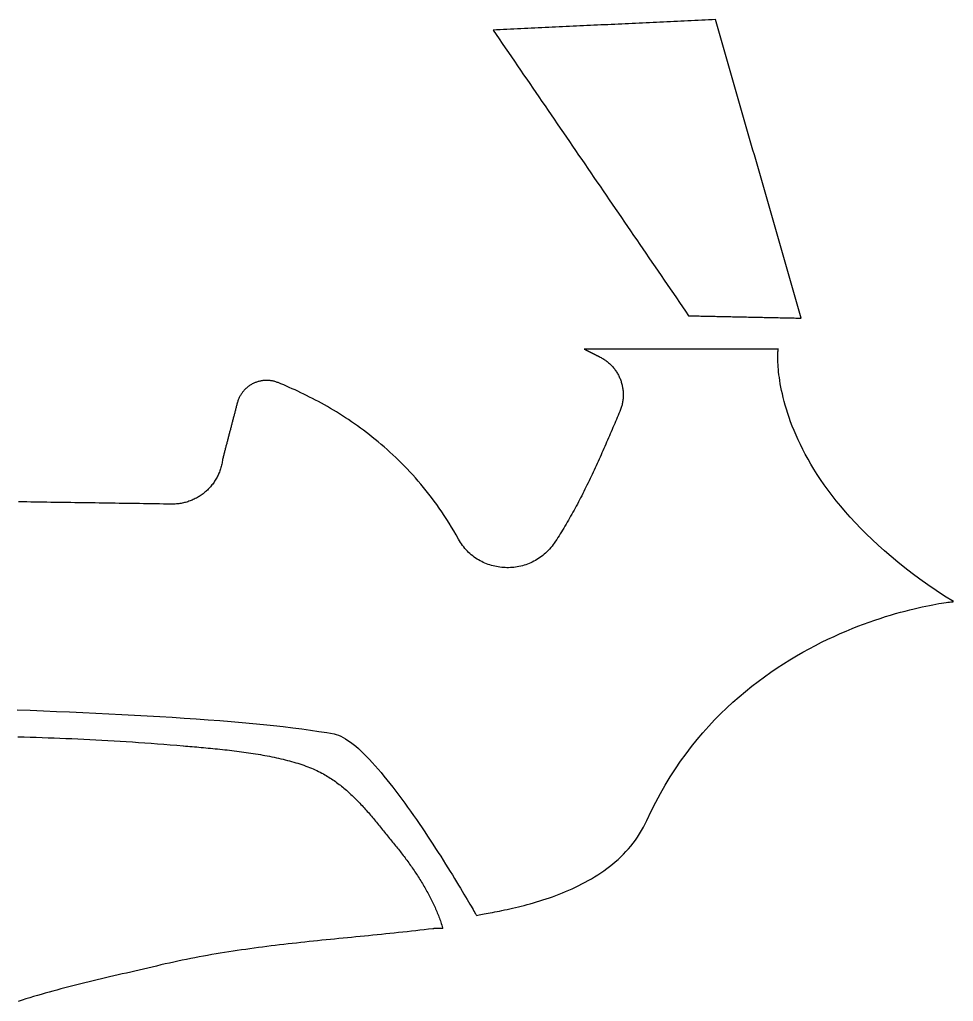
# Model space of a CAD drawing. Header units: metres. Extents: x 14 to 143, y -139 to -55.
# Drawn here: x 110.57 to 142.69, y -89.01 to -55.22 of the extents above; entities that cross this region are included whole.
import ezdxf

# ---------------------------------------------------------------- set-up
doc = ezdxf.new("R2010")
doc.units = ezdxf.units.M

msp = doc.modelspace()

# ---------------------------------------------------------------- linework, layer by layer
for points in [[(133.585458, -65.413382), (133.64591, -65.414652), (133.706362, -65.415922), (133.766814, -65.417192), (133.827266, -65.418462), (133.887718, -65.419732), (133.94817, -65.421002), (134.008622, -65.422272), (134.069074, -65.423542), (134.129526, -65.424812), (134.189978, -65.426082), (134.25043, -65.427352), (134.310882, -65.428622), (134.371334, -65.429892), (134.431786, -65.431162), (134.492238, -65.432432), (134.55269, -65.433702), (134.613142, -65.434972), (134.673594, -65.436242), (134.734046, -65.437512), (134.794498, -65.438782), (134.85495, -65.440052), (134.915402, -65.441322), (134.975854, -65.442592), (135.036306, -65.443862), (135.096758, -65.445132), (135.15721, -65.446402), (135.217662, -65.447672), (135.278114, -65.448942), (135.338566, -65.450212), (135.399018, -65.451482), (135.45947, -65.452752), (135.519922, -65.454022), (135.580374, -65.455292), (135.640826, -65.456562), (135.701278, -65.457832), (135.76173, -65.459102), (135.822182, -65.460372), (135.882634, -65.461642), (135.943086, -65.462912), (136.003538, -65.464182), (136.06399, -65.465452), (136.124442, -65.466722), (136.184894, -65.467992), (136.245346, -65.469262), (136.305798, -65.470532), (136.36625, -65.471802), (136.426702, -65.473072), (136.487154, -65.474342), (136.547606, -65.475612), (136.608058, -65.476882), (136.66851, -65.478152), (136.728962, -65.479422), (136.789414, -65.480692), (136.849866, -65.481962), (136.910318, -65.483232), (136.97077, -65.484502), (137.031222, -65.485772), (137.091674, -65.487042), (137.152126, -65.488312), (137.212578, -65.489582), (137.27303, -65.490852), (137.333482, -65.492122), (137.393934, -65.493392), (137.454386, -65.494662), (137.408412, -65.334134), (137.362438, -65.173606), (137.316464, -65.013078), (137.27049, -64.85255), (137.224516, -64.692022), (137.178542, -64.531494), (137.132568, -64.370966), (137.086594, -64.210438), (137.04062, -64.04991), (136.994646, -63.889382), (136.948672, -63.728854), (136.902698, -63.568326), (136.856724, -63.407798), (136.81075, -63.24727), (136.764776, -63.086742), (136.718802, -62.926214), (136.672828, -62.765686), (136.626854, -62.605158), (136.58088, -62.44463), (136.534906, -62.284102), (136.488932, -62.123574), (136.442958, -61.963046), (136.396984, -61.802518), (136.35101, -61.64199), (136.305036, -61.481462), (136.259062, -61.320934), (136.213088, -61.160406), (136.167114, -60.999878), (136.12114, -60.83935), (136.075166, -60.678822), (136.029192, -60.518294), (135.983218, -60.357766), (135.937244, -60.197238), (135.89127, -60.03671), (135.845296, -59.876182), (135.799322, -59.715654), (135.753348, -59.555126), (135.707374, -59.394598), (135.6614, -59.23407), (135.615426, -59.073542), (135.569452, -58.913014), (135.523478, -58.752486), (135.477504, -58.591958), (135.43153, -58.43143), (135.385556, -58.270902), (135.339582, -58.110374), (135.293608, -57.949846), (135.247634, -57.789318), (135.20166, -57.62879), (135.155686, -57.468262), (135.109712, -57.307734), (135.063738, -57.147206), (135.017764, -56.986678), (134.97179, -56.82615), (134.925816, -56.665622), (134.879842, -56.505094), (134.833868, -56.344566), (134.787894, -56.184038), (134.74192, -56.02351), (134.695946, -55.862982), (134.649972, -55.702454), (134.603998, -55.541926), (134.558024, -55.381398), (134.51205, -55.22087), (134.392416, -55.226458), (134.272782, -55.232046), (134.153148, -55.237634), (134.033514, -55.243222), (133.91388, -55.24881), (133.794246, -55.254398), (133.674612, -55.259986), (133.554978, -55.265574), (133.435344, -55.271162), (133.31571, -55.27675), (133.196076, -55.282338), (133.076442, -55.287926), (132.956808, -55.293514), (132.837174, -55.299102), (132.71754, -55.30469), (132.597906, -55.310278), (132.478272, -55.315866), (132.358638, -55.321454), (132.239004, -55.327042), (132.11937, -55.33263), (131.999736, -55.338218), (131.880102, -55.343806), (131.760468, -55.349394), (131.640834, -55.354982), (131.5212, -55.36057), (131.401566, -55.366158), (131.281932, -55.371746), (131.162298, -55.377334), (131.042664, -55.382922), (130.92303, -55.38851), (130.803396, -55.394098), (130.683762, -55.399686), (130.564128, -55.405274), (130.444494, -55.410862), (130.32486, -55.41645), (130.205226, -55.422038), (130.085592, -55.427626), (129.965958, -55.433214), (129.846324, -55.438802), (129.72669, -55.44439), (129.607056, -55.449978), (129.487422, -55.455566), (129.367788, -55.461154), (129.248154, -55.466742), (129.12852, -55.47233), (129.008886, -55.477918), (128.889252, -55.483506), (128.769618, -55.489094), (128.649984, -55.494682), (128.53035, -55.50027), (128.410716, -55.505858), (128.291082, -55.511446), (128.171448, -55.517034), (128.051814, -55.522622), (127.93218, -55.52821), (127.812546, -55.533798), (127.692912, -55.539386), (127.573278, -55.544974), (127.453644, -55.550562), (127.33401, -55.55615), (127.214376, -55.561738), (127.094742, -55.567326), (126.975108, -55.572914), (126.855474, -55.578502), (126.96063, -55.732172), (127.065786, -55.885842), (127.170942, -56.039512), (127.276098, -56.193182), (127.381254, -56.346852), (127.48641, -56.500522), (127.591566, -56.654192), (127.696722, -56.807862), (127.801878, -56.961532), (127.907034, -57.115202), (128.01219, -57.268872), (128.117346, -57.422542), (128.222502, -57.576212), (128.327658, -57.729882), (128.432814, -57.883552), (128.53797, -58.037222), (128.643126, -58.190892), (128.748282, -58.344562), (128.853438, -58.498232), (128.958594, -58.651902), (129.06375, -58.805826), (129.168906, -58.959496), (129.274062, -59.113166), (129.379218, -59.266836), (129.484374, -59.420506), (129.58953, -59.574176), (129.694686, -59.727846), (129.799842, -59.881516), (129.904998, -60.035186), (130.010154, -60.188856), (130.11531, -60.342526), (130.220466, -60.496196), (130.325622, -60.649866), (130.430778, -60.803536), (130.535934, -60.957206), (130.64109, -61.110876), (130.746246, -61.264546), (130.851402, -61.418216), (130.956558, -61.571886), (131.061714, -61.725556), (131.16687, -61.879226), (131.272026, -62.032896), (131.377182, -62.186566), (131.482338, -62.340236), (131.587494, -62.493906), (131.69265, -62.647576), (131.797806, -62.801246), (131.902962, -62.954916), (132.008118, -63.108586), (132.113274, -63.262256), (132.21843, -63.415926), (132.323586, -63.569596), (132.428742, -63.72352), (132.533898, -63.87719), (132.639054, -64.03086), (132.74421, -64.18453), (132.849366, -64.3382), (132.954522, -64.49187), (133.059678, -64.64554), (133.164834, -64.79921), (133.26999, -64.95288), (133.375146, -65.10655), (133.480302, -65.26022), (133.585458, -65.41389)], [(136.673844, -66.559176), (136.56945, -66.559176), (136.465056, -66.559176), (136.360662, -66.559176), (136.256268, -66.559176), (136.151874, -66.559176), (136.04748, -66.559176), (135.943086, -66.559176), (135.838692, -66.559176), (135.734298, -66.559176), (135.629904, -66.559176), (135.52551, -66.559176), (135.421116, -66.559176), (135.316722, -66.559176), (135.212328, -66.559176), (135.107934, -66.559176), (135.00354, -66.559176), (134.899146, -66.559176), (134.794752, -66.559176), (134.690358, -66.559176), (134.585964, -66.559176), (134.48157, -66.559176), (134.377176, -66.559176), (134.272782, -66.559176), (134.168388, -66.559176), (134.063994, -66.559176), (133.9596, -66.559176), (133.855206, -66.559176), (133.750812, -66.559176), (133.646418, -66.559176), (133.542024, -66.559176), (133.43763, -66.559176), (133.333236, -66.559176), (133.228842, -66.559176), (133.124448, -66.559176), (133.020054, -66.559176), (132.91566, -66.559176), (132.811266, -66.559176), (132.706872, -66.559176), (132.602478, -66.559176), (132.498084, -66.559176), (132.39369, -66.559176), (132.289296, -66.559176), (132.184902, -66.559176), (132.080508, -66.559176), (131.976114, -66.559176), (131.87172, -66.559176), (131.767326, -66.559176), (131.662932, -66.559176), (131.558538, -66.559176), (131.454144, -66.559176), (131.34975, -66.559176), (131.245356, -66.559176), (131.140962, -66.559176), (131.036568, -66.559176), (130.932174, -66.559176), (130.82778, -66.559176), (130.723386, -66.559176), (130.618992, -66.559176), (130.514598, -66.559176), (130.410204, -66.559176), (130.30581, -66.559176), (130.201416, -66.559176), (130.097022, -66.559176), (129.992628, -66.559176), (130.001772, -66.563748), (130.010662, -66.56832), (130.019552, -66.572892), (130.028442, -66.577464), (130.037332, -66.582036), (130.046222, -66.586608), (130.055112, -66.59118), (130.064002, -66.595752), (130.072892, -66.600324), (130.081782, -66.604896), (130.090672, -66.609468), (130.099562, -66.61404), (130.108452, -66.618612), (130.117342, -66.623184), (130.126232, -66.627756), (130.135122, -66.632328), (130.144012, -66.6369), (130.152902, -66.641472), (130.161792, -66.646044), (130.170682, -66.650362), (130.179572, -66.65468), (130.188208, -66.658998), (130.196844, -66.663316), (130.20548, -66.667634), (130.214116, -66.671952), (130.222752, -66.67627), (130.231388, -66.680588), (130.240024, -66.684906), (130.24866, -66.689224), (130.257296, -66.693542), (130.265932, -66.69786), (130.274568, -66.702178), (130.283204, -66.706496), (130.29184, -66.710814), (130.300476, -66.715132), (130.309112, -66.71945), (130.317748, -66.723768), (130.326384, -66.728086), (130.334766, -66.732404), (130.343148, -66.736722), (130.35153, -66.74104), (130.359912, -66.745358), (130.368294, -66.749676), (130.376676, -66.753994), (130.385058, -66.758312), (130.39344, -66.76263), (130.401822, -66.766948), (130.410204, -66.771266), (130.418586, -66.775584), (130.426968, -66.779902), (130.43535, -66.783966), (130.443478, -66.78803), (130.451606, -66.792094), (130.459734, -66.796158), (130.467862, -66.800222), (130.47599, -66.804286), (130.484118, -66.80835), (130.492246, -66.812414), (130.500374, -66.816478), (130.508502, -66.820542), (130.51663, -66.824606), (130.524758, -66.82867), (130.532632, -66.832734), (130.540506, -66.836798), (130.572256, -66.853308), (130.603498, -66.87058), (130.634232, -66.888614), (130.664204, -66.907156), (130.693668, -66.92646), (130.722624, -66.946272), (130.750818, -66.966846), (130.778504, -66.987928), (130.805428, -67.009518), (130.831844, -67.031616), (130.857752, -67.054476), (130.882898, -67.077844), (130.907536, -67.10172), (130.931412, -67.126104), (130.954526, -67.150996), (130.977132, -67.176396), (130.998976, -67.202304), (131.020312, -67.22872), (131.040886, -67.25539), (131.060952, -67.282568), (131.080256, -67.310254), (131.098798, -67.338194), (131.116832, -67.366642), (131.134104, -67.395344), (131.150614, -67.424554), (131.166616, -67.454018), (131.181856, -67.48399), (131.196334, -67.514216), (131.21005, -67.544696), (131.223258, -67.57543), (131.235704, -67.606418), (131.247388, -67.637914), (131.25831, -67.669664), (131.26847, -67.701668), (131.277868, -67.733926), (131.286504, -67.766184), (131.294378, -67.798696), (131.301744, -67.831462), (131.308348, -67.864482), (131.31419, -67.897502), (131.31927, -67.930776), (131.323588, -67.964304), (131.327144, -67.997832), (131.329938, -68.031614), (131.33197, -68.065396), (131.33324, -68.099178), (131.333494, -68.133214), (131.332986, -68.16725), (131.331716, -68.201286), (131.329684, -68.235322), (131.32689, -68.269358), (131.323334, -68.303394), (131.319016, -68.33743), (131.313682, -68.371466), (131.307586, -68.405502), (131.300728, -68.439538), (131.293108, -68.473574), (131.284472, -68.50761), (131.275074, -68.541392), (131.264914, -68.575174), (131.253992, -68.608956), (131.242054, -68.642484), (131.229354, -68.676012), (131.215892, -68.709286), (131.187444, -68.77685), (131.158742, -68.844922), (131.129786, -68.913502), (131.100576, -68.982336), (131.071112, -69.051678), (131.041394, -69.121528), (131.011422, -69.191632), (130.981196, -69.262244), (130.95097, -69.33311), (130.92049, -69.40423), (130.889756, -69.475858), (130.858768, -69.54774), (130.827526, -69.619876), (130.79603, -69.692266), (130.76428, -69.76491), (130.73253, -69.837808), (130.700526, -69.91096), (130.668268, -69.984112), (130.635756, -70.057518), (130.60299, -70.131178), (130.56997, -70.204838), (130.53695, -70.278498), (130.503676, -70.352412), (130.470148, -70.426326), (130.436366, -70.50024), (130.40233, -70.574408), (130.36804, -70.648576), (130.33375, -70.722744), (130.299206, -70.796912), (130.264408, -70.870826), (130.229356, -70.94474), (130.19405, -71.018654), (130.15849, -71.092568), (130.12293, -71.166228), (130.087116, -71.239888), (130.051048, -71.313294), (130.014726, -71.386446), (129.97815, -71.459598), (129.941574, -71.532496), (129.904744, -71.60514), (129.86766, -71.67753), (129.830322, -71.749666), (129.792984, -71.821548), (129.755392, -71.893176), (129.717546, -71.96455), (129.679446, -72.035416), (129.641092, -72.106028), (129.602738, -72.176386), (129.56413, -72.246236), (129.525268, -72.315578), (129.486152, -72.384666), (129.447036, -72.453246), (129.407666, -72.521318), (129.368042, -72.588882), (129.328164, -72.655938), (129.288286, -72.722486), (129.248154, -72.788526), (129.207768, -72.854058), (129.167128, -72.919082), (129.126488, -72.983598), (129.085594, -73.047352), (129.044446, -73.110598), (129.003044, -73.173082), (128.961642, -73.235058), (128.923288, -73.289922), (128.88341, -73.342754), (128.842262, -73.393808), (128.799844, -73.443084), (128.756156, -73.490582), (128.711198, -73.536048), (128.66497, -73.579736), (128.617726, -73.621646), (128.569466, -73.661778), (128.52019, -73.700132), (128.469898, -73.736454), (128.41859, -73.770998), (128.36652, -73.803764), (128.313434, -73.834752), (128.259586, -73.863962), (128.204976, -73.891394), (128.149858, -73.917048), (128.093978, -73.94067), (128.03759, -73.962514), (127.98044, -73.98258), (127.922782, -74.000868), (127.86487, -74.017378), (127.80645, -74.03211), (127.747776, -74.045064), (127.688848, -74.05624), (127.629666, -74.065384), (127.57023, -74.07275), (127.51054, -74.078338), (127.45085, -74.082148), (127.390906, -74.08418), (127.330962, -74.084434), (127.271018, -74.08291), (127.211328, -74.079608), (127.151638, -74.074528), (127.092202, -74.06767), (127.03302, -74.059034), (126.974092, -74.04862), (126.915418, -74.036428), (126.857252, -74.022458), (126.79934, -74.00671), (126.741936, -73.989184), (126.68504, -73.96988), (126.628652, -73.948798), (126.573026, -73.925938), (126.518162, -73.9013), (126.463806, -73.874884), (126.410212, -73.84669), (126.35738, -73.816718), (126.305564, -73.784968), (126.25451, -73.75144), (126.204472, -73.716134), (126.15545, -73.67905), (126.107444, -73.640188), (126.060708, -73.599548), (126.014988, -73.557384), (125.970538, -73.513442), (125.927358, -73.467722), (125.885448, -73.420224), (125.844808, -73.370948), (125.805438, -73.319894), (125.767592, -73.267062), (125.73127, -73.212452), (125.696472, -73.156318), (125.663198, -73.098406), (125.584966, -72.958452), (125.505464, -72.82053), (125.424692, -72.684894), (125.342904, -72.55129), (125.259846, -72.419718), (125.175772, -72.290178), (125.090682, -72.16267), (125.004322, -72.037194), (124.916946, -71.91375), (124.828808, -71.792338), (124.739654, -71.672958), (124.649484, -71.555356), (124.558552, -71.439786), (124.466604, -71.325994), (124.373894, -71.214234), (124.280422, -71.104252), (124.186188, -70.996302), (124.091192, -70.89013), (123.995434, -70.785736), (123.898914, -70.68312), (123.801886, -70.582536), (123.70435, -70.48373), (123.606052, -70.386702), (123.507246, -70.291198), (123.407932, -70.197472), (123.30811, -70.105524), (123.20778, -70.015354), (123.107196, -69.926708), (123.006104, -69.83984), (122.904758, -69.754496), (122.802904, -69.67093), (122.700796, -69.588888), (122.598434, -69.50837), (122.495818, -69.42963), (122.392948, -69.352414), (122.290078, -69.276722), (122.186954, -69.202554), (122.083576, -69.12991), (121.980198, -69.05879), (121.87682, -68.989194), (121.773442, -68.920868), (121.670064, -68.854066), (121.566686, -68.788788), (121.463308, -68.72478), (121.360184, -68.662296), (121.25706, -68.601082), (121.15419, -68.541138), (121.051574, -68.482718), (120.948958, -68.425568), (120.846596, -68.369688), (120.744742, -68.315078), (120.643142, -68.261738), (120.541796, -68.209668), (120.440958, -68.158868), (120.340374, -68.109338), (120.240298, -68.061078), (120.14073, -68.013834), (120.04167, -67.96786), (119.943118, -67.922902), (119.845074, -67.879214), (119.747792, -67.836542), (119.651018, -67.79514), (119.555006, -67.754754), (119.459502, -67.715384), (119.43207, -67.704462), (119.404384, -67.694556), (119.376698, -67.685412), (119.349012, -67.67703), (119.321072, -67.66941), (119.293132, -67.662552), (119.265192, -67.65671), (119.237252, -67.65163), (119.209312, -67.647312), (119.181372, -67.643756), (119.153432, -67.640962), (119.125492, -67.63893), (119.097552, -67.63766), (119.069866, -67.637152), (119.04218, -67.637406), (119.014494, -67.638422), (118.987062, -67.6402), (118.95963, -67.642486), (118.932452, -67.645534), (118.905274, -67.649344), (118.87835, -67.653916), (118.851426, -67.658996), (118.824756, -67.664838), (118.79834, -67.671442), (118.772178, -67.678808), (118.74627, -67.686682), (118.720362, -67.695318), (118.694708, -67.704462), (118.669562, -67.714368), (118.64467, -67.725036), (118.620032, -67.736212), (118.595648, -67.74815), (118.571518, -67.760596), (118.547642, -67.77355), (118.524274, -67.787266), (118.50116, -67.80149), (118.478554, -67.816476), (118.456202, -67.83197), (118.434358, -67.847972), (118.412768, -67.864482), (118.391686, -67.881754), (118.371112, -67.899534), (118.350792, -67.917822), (118.33098, -67.936618), (118.311676, -67.955922), (118.29288, -67.975988), (118.274592, -67.996562), (118.256812, -68.017644), (118.23954, -68.039234), (118.222776, -68.061332), (118.20652, -68.083938), (118.190772, -68.107052), (118.175786, -68.130674), (118.161308, -68.154804), (118.147338, -68.179188), (118.13413, -68.20408), (118.12143, -68.22948), (118.109492, -68.255388), (118.098062, -68.281804), (118.087394, -68.308728), (118.077488, -68.335906), (118.068344, -68.363592), (118.059708, -68.391786), (118.051834, -68.420234), (118.04396, -68.45046), (118.036086, -68.480686), (118.028212, -68.510912), (118.020338, -68.541138), (118.012464, -68.571364), (118.00459, -68.60159), (117.996716, -68.631816), (117.988842, -68.662042), (117.980968, -68.692268), (117.973094, -68.722494), (117.96522, -68.75272), (117.957346, -68.782946), (117.949472, -68.813172), (117.941598, -68.843398), (117.933724, -68.873624), (117.92585, -68.90385), (117.917976, -68.934076), (117.910102, -68.964302), (117.902228, -68.994528), (117.894354, -69.024754), (117.88648, -69.05498), (117.878606, -69.085206), (117.870732, -69.115432), (117.862858, -69.145658), (117.854984, -69.175884), (117.84711, -69.20611), (117.839236, -69.236336), (117.831362, -69.266562), (117.823488, -69.296788), (117.815614, -69.327014), (117.80774, -69.35724), (117.799866, -69.387466), (117.791992, -69.417692), (117.784118, -69.447918), (117.776244, -69.478144), (117.76837, -69.50837), (117.760496, -69.538596), (117.752622, -69.568822), (117.744748, -69.599048), (117.736874, -69.629274), (117.729, -69.6595), (117.721126, -69.689726), (117.713252, -69.719952), (117.705378, -69.750178), (117.697504, -69.780404), (117.68963, -69.81063), (117.681756, -69.840856), (117.673882, -69.871082), (117.666008, -69.901308), (117.658134, -69.931534), (117.65026, -69.96176), (117.642386, -69.991986), (117.634512, -70.022212), (117.626638, -70.052438), (117.618764, -70.082664), (117.61089, -70.11289), (117.603016, -70.143116), (117.595142, -70.173342), (117.587268, -70.203568), (117.579394, -70.233794), (117.57152, -70.26402), (117.563646, -70.294246), (117.555772, -70.324472), (117.547898, -70.354698), (117.542564, -70.3961), (117.536468, -70.437248), (117.529356, -70.478142), (117.521228, -70.518528), (117.512338, -70.55866), (117.502432, -70.598284), (117.491764, -70.637654), (117.48008, -70.676516), (117.467634, -70.715124), (117.454172, -70.753224), (117.439948, -70.790816), (117.424962, -70.828154), (117.409214, -70.864984), (117.39245, -70.901306), (117.374924, -70.93712), (117.356636, -70.972426), (117.337586, -71.007224), (117.317774, -71.041514), (117.2972, -71.075296), (117.275864, -71.10857), (117.253766, -71.141336), (117.23116, -71.173594), (117.207792, -71.205344), (117.183662, -71.236586), (117.159024, -71.267066), (117.133624, -71.297038), (117.107462, -71.326502), (117.080792, -71.355204), (117.05336, -71.383398), (117.02542, -71.41083), (116.996972, -71.437754), (116.967762, -71.463916), (116.938044, -71.48957), (116.907818, -71.514462), (116.87683, -71.538592), (116.845334, -71.562214), (116.81333, -71.585074), (116.780818, -71.607172), (116.747798, -71.628508), (116.71427, -71.649082), (116.680234, -71.668894), (116.64569, -71.687944), (116.610892, -71.706232), (116.575586, -71.723758), (116.539772, -71.740522), (116.50345, -71.756524), (116.466874, -71.771764), (116.42979, -71.786242), (116.392452, -71.799704), (116.354606, -71.812404), (116.316506, -71.824342), (116.277898, -71.835264), (116.239036, -71.845424), (116.19992, -71.854568), (116.16055, -71.86295), (116.120672, -71.870316), (116.08054, -71.87692), (116.040154, -71.882508), (115.999514, -71.88708), (115.95862, -71.89089), (115.917472, -71.893684), (115.87607, -71.895462), (115.834414, -71.896224), (115.792504, -71.89597), (115.654074, -71.893938), (115.515644, -71.891906), (115.377214, -71.889874), (115.238784, -71.887842), (115.100354, -71.88581), (114.961924, -71.883778), (114.823494, -71.881746), (114.685064, -71.879714), (114.546634, -71.877682), (114.408204, -71.87565), (114.269774, -71.873618), (114.131344, -71.871586), (113.992914, -71.869554), (113.854484, -71.867522), (113.716054, -71.86549), (113.577624, -71.863458), (113.439194, -71.861426), (113.300764, -71.859394), (113.162334, -71.857362), (113.023904, -71.85533), (112.885474, -71.853298), (112.747044, -71.851266), (112.608614, -71.849234), (112.470184, -71.847202), (112.331754, -71.84517), (112.193324, -71.843138), (112.054894, -71.841106), (111.916464, -71.839074), (111.778034, -71.837042), (111.639604, -71.83501), (111.501174, -71.832978), (111.362744, -71.830946), (111.224314, -71.828914), (111.085884, -71.826882), (110.947454, -71.82485), (110.809024, -71.822818), (110.670594, -71.820786), (110.532164, -71.818754)], [(110.478316, -78.976728), (110.929928, -78.992984), (111.382302, -79.010002), (111.83493, -79.028036), (112.28705, -79.046832), (112.7379, -79.066644), (113.187226, -79.087218), (113.634266, -79.108808), (114.078258, -79.13116), (114.518694, -79.154528), (114.954812, -79.178912), (115.386358, -79.204312), (115.812316, -79.230728), (116.232178, -79.25816), (116.645436, -79.286608), (117.051582, -79.316072), (117.4496, -79.346806), (117.839236, -79.378556), (118.219728, -79.411576), (118.590568, -79.445612), (118.950994, -79.480918), (119.300244, -79.51724), (119.638064, -79.554832), (119.963692, -79.593694), (120.276366, -79.633826), (120.575578, -79.675228), (120.86082, -79.7179), (121.13133, -79.761842), (121.386346, -79.807054), (121.459752, -79.82458), (121.535698, -79.850234), (121.614184, -79.883508), (121.694956, -79.924402), (121.77776, -79.972408), (121.86285, -80.027526), (121.949718, -80.089248), (122.038364, -80.157574), (122.128788, -80.231996), (122.220736, -80.31226), (122.314208, -80.398112), (122.409204, -80.489552), (122.50547, -80.586072), (122.602752, -80.687418), (122.70105, -80.793336), (122.80011, -80.903572), (122.899932, -81.017872), (123.000516, -81.135982), (123.101608, -81.257648), (123.203208, -81.382362), (123.305062, -81.510124), (123.40717, -81.64068), (123.509278, -81.773522), (123.611386, -81.90865), (123.71324, -82.04581), (123.81484, -82.184494), (123.915932, -82.324702), (124.016516, -82.465926), (124.116338, -82.607912), (124.215398, -82.75066), (124.313696, -82.893662), (124.410978, -83.036664), (124.507244, -83.179412), (124.60224, -83.321652), (124.695712, -83.463384), (124.78766, -83.6041), (124.878084, -83.743546), (124.96673, -83.881468), (125.053598, -84.017358), (125.138434, -84.151216), (125.221238, -84.282788), (125.30201, -84.41182), (125.380496, -84.537804), (125.456442, -84.66074), (125.529848, -84.780374), (125.60046, -84.896198), (125.668278, -85.008212), (125.733302, -85.115908), (125.795278, -85.219286), (125.854206, -85.317838), (125.909832, -85.41131), (125.962156, -85.499702), (126.010924, -85.582506), (126.056136, -85.659468), (126.097538, -85.730334), (126.13513, -85.79485), (126.168658, -85.852762), (126.198122, -85.903816), (126.223268, -85.947758), (126.244096, -85.984334), (126.260606, -86.01329), (126.272544, -86.034372), (126.27991, -86.047072), (126.28245, -86.05139), (126.329186, -86.041992), (126.379732, -86.032086), (126.434088, -86.021926), (126.492254, -86.011258), (126.553976, -85.999828), (126.619, -85.98789), (126.68758, -85.97519), (126.759208, -85.961982), (126.833884, -85.948012), (126.911608, -85.93328), (126.992126, -85.917532), (127.075438, -85.901022), (127.16129, -85.883496), (127.249682, -85.865208), (127.340614, -85.845904), (127.433578, -85.825584), (127.528828, -85.803994), (127.62611, -85.781388), (127.72517, -85.757512), (127.826008, -85.73262), (127.92837, -85.706458), (128.032256, -85.679026), (128.137666, -85.65007), (128.244346, -85.619844), (128.352042, -85.588094), (128.460754, -85.55482), (128.570482, -85.520276), (128.680972, -85.483954), (128.792224, -85.446108), (128.903984, -85.406738), (129.015998, -85.36559), (129.128266, -85.322664), (129.240788, -85.27796), (129.35331, -85.231478), (129.465832, -85.183218), (129.5781, -85.132926), (129.690114, -85.080856), (129.80162, -85.026754), (129.912618, -84.97062), (130.022854, -84.912454), (130.132328, -84.852002), (130.240786, -84.789518), (130.348228, -84.724748), (130.454654, -84.657692), (130.55981, -84.58835), (130.663442, -84.516722), (130.76555, -84.442808), (130.866134, -84.366354), (130.96494, -84.287614), (131.061714, -84.206334), (131.156456, -84.122514), (131.249166, -84.036154), (131.33959, -83.947), (131.427474, -83.855306), (131.512818, -83.760818), (131.595622, -83.663536), (131.675632, -83.56346), (131.752848, -83.46059), (131.827016, -83.354926), (131.898136, -83.246214), (131.965954, -83.134454), (132.03047, -83.0199), (132.09143, -82.902044), (132.148834, -82.78114), (132.297678, -82.464402), (132.452618, -82.156554), (132.6134, -81.857596), (132.779516, -81.567274), (132.950966, -81.285588), (133.127496, -81.012284), (133.308598, -80.747108), (133.494272, -80.490314), (133.68401, -80.241394), (133.877812, -80.000348), (134.07517, -79.767176), (134.276084, -79.541624), (134.480046, -79.323692), (134.686802, -79.113126), (134.896098, -78.909926), (135.10768, -78.713838), (135.321294, -78.524862), (135.536686, -78.342744), (135.753602, -78.16723), (135.971788, -77.998574), (136.19099, -77.836268), (136.4107, -77.680566), (136.630918, -77.53096), (136.851136, -77.387704), (137.071354, -77.25029), (137.291064, -77.118972), (137.510266, -76.993242), (137.728452, -76.8731), (137.945368, -76.758546), (138.161014, -76.649326), (138.374882, -76.54544), (138.586718, -76.446634), (138.796268, -76.352908), (139.003278, -76.264008), (139.207494, -76.179934), (139.408662, -76.100686), (139.606528, -76.025756), (139.800584, -75.955398), (139.99083, -75.889104), (140.177012, -75.827128), (140.358622, -75.768962), (140.53566, -75.71486), (140.707618, -75.664568), (140.874242, -75.617832), (141.035532, -75.574652), (141.19098, -75.534774), (141.340332, -75.498198), (141.483334, -75.46467), (141.619732, -75.43419), (141.749272, -75.406504), (141.8717, -75.381612), (141.986762, -75.35926), (142.094204, -75.339448), (142.193772, -75.322176), (142.284958, -75.30719), (142.367762, -75.294236), (142.44193, -75.283314), (142.506954, -75.27417), (142.562834, -75.266804), (142.609062, -75.260962), (142.645638, -75.256644), (142.672054, -75.25385), (142.688056, -75.252326), (142.69339, -75.251818), (142.390622, -75.058778), (142.098014, -74.86523), (141.815566, -74.671174), (141.543024, -74.476864), (141.280134, -74.2823), (141.026642, -74.087482), (140.782548, -73.892664), (140.547852, -73.6981), (140.322046, -73.50379), (140.10513, -73.309734), (139.89685, -73.116186), (139.696952, -72.9234), (139.505436, -72.731122), (139.322048, -72.53986), (139.146788, -72.34936), (138.979148, -72.159876), (138.819128, -71.971662), (138.666474, -71.784718), (138.521186, -71.599298), (138.38301, -71.415402), (138.251692, -71.23303), (138.127232, -71.052436), (138.009376, -70.87362), (137.89787, -70.696836), (137.79246, -70.522084), (137.693146, -70.349618), (137.599674, -70.179438), (137.51179, -70.011798), (137.429494, -69.846698), (137.352532, -69.684138), (137.280904, -69.524372), (137.214102, -69.367654), (137.152126, -69.21373), (137.094722, -69.063108), (137.04189, -68.915788), (136.993376, -68.77177), (136.948926, -68.631054), (136.90854, -68.494148), (136.87171, -68.360798), (136.83869, -68.231258), (136.808972, -68.105782), (136.782556, -67.98437), (136.759188, -67.867022), (136.738614, -67.753992), (136.720834, -67.64528), (136.705594, -67.54114), (136.69264, -67.441572), (136.681972, -67.34683), (136.673336, -67.256914), (136.666478, -67.171824), (136.661144, -67.091814), (136.657334, -67.017138), (136.654794, -66.947796), (136.653524, -66.883788), (136.65327, -66.825368), (136.653778, -66.772536), (136.654794, -66.725546), (136.656318, -66.684398), (136.658096, -66.649346), (136.659874, -66.62039), (136.661652, -66.597784), (136.663176, -66.581528), (136.664192, -66.571622), (136.664446, -66.56832)], [(110.508288, -79.901796), (110.716314, -79.907638), (110.923578, -79.913734), (111.130334, -79.920338), (111.336582, -79.927196), (111.542576, -79.934308), (111.748316, -79.941928), (111.953802, -79.949802), (112.159288, -79.958184), (112.364774, -79.967074), (112.570514, -79.976218), (112.776508, -79.98587), (112.982756, -79.99603), (113.189512, -80.006698), (113.39703, -80.017874), (113.605056, -80.029558), (113.814098, -80.04175), (114.023902, -80.05445), (114.234722, -80.067658), (114.446812, -80.081374), (114.660172, -80.095598), (114.874802, -80.11033), (115.090956, -80.125824), (115.308634, -80.141826), (115.527836, -80.158336), (115.748816, -80.175608), (115.971828, -80.193388), (116.196618, -80.21193)], [(116.200174, -80.215486), (116.275104, -80.221836), (116.350542, -80.228186), (116.426742, -80.234536), (116.50345, -80.24114), (116.580666, -80.247744), (116.65839, -80.254602), (116.736622, -80.26146), (116.815362, -80.268572), (116.89461, -80.275684), (116.974366, -80.28305), (117.054376, -80.290416), (117.134894, -80.298036), (117.215666, -80.30591), (117.296692, -80.314038), (117.377972, -80.32242), (117.459506, -80.330802), (117.541294, -80.339438), (117.623082, -80.348328), (117.705124, -80.357472), (117.787166, -80.36687), (117.869208, -80.376522), (117.95125, -80.386428), (118.033292, -80.396588), (118.115334, -80.407256), (118.197376, -80.418178), (118.279418, -80.429354), (118.361206, -80.440784), (118.442994, -80.452722), (118.524528, -80.464914), (118.605808, -80.47736), (118.686834, -80.490314), (118.767606, -80.503522), (118.848124, -80.517238), (118.928388, -80.531208), (119.008144, -80.545686), (119.087646, -80.560672), (119.16664, -80.575912), (119.245126, -80.59166), (119.323104, -80.607916), (119.400574, -80.624426), (119.477536, -80.641444), (119.553736, -80.65897), (119.629428, -80.677004), (119.704358, -80.695546), (119.77878, -80.714596), (119.85244, -80.734154), (119.925338, -80.75422), (119.997474, -80.774794), (120.068848, -80.795876), (120.139206, -80.817466), (120.208802, -80.839818), (120.277382, -80.862678), (120.3452, -80.886046), (120.412002, -80.909922), (120.477788, -80.93456), (120.542558, -80.959706), (120.606312, -80.985614), (120.66905, -81.01203), (120.730518, -81.039208), (120.79097, -81.066894), (120.850152, -81.095342), (120.908064, -81.124298), (120.964706, -81.154016), (121.020078, -81.184496), (121.067322, -81.21142), (121.114058, -81.238852), (121.160286, -81.266792), (121.20626, -81.29524), (121.251726, -81.324196), (121.296684, -81.35366), (121.341388, -81.383632), (121.385584, -81.414112), (121.429272, -81.4451), (121.472706, -81.476596), (121.515632, -81.5086), (121.558304, -81.541112), (121.600722, -81.574132), (121.642632, -81.607406), (121.684288, -81.641188), (121.725436, -81.675478), (121.76633, -81.710022), (121.80697, -81.745074), (121.847356, -81.78038), (121.887234, -81.816194), (121.926858, -81.852262), (121.966228, -81.888838), (122.005344, -81.925668), (122.044206, -81.963006), (122.082814, -82.000598), (122.121168, -82.038444), (122.159268, -82.076544), (122.197114, -82.114898), (122.234706, -82.15376), (122.272044, -82.192876), (122.309128, -82.232246), (122.346212, -82.27187), (122.383042, -82.311748), (122.419618, -82.35188), (122.45594, -82.392266), (122.492262, -82.432652), (122.52833, -82.473292), (122.564144, -82.514186), (122.599958, -82.555334), (122.635518, -82.596482), (122.671078, -82.637884), (122.706384, -82.67954), (122.74169, -82.721196), (122.776742, -82.763106), (122.811794, -82.805016), (122.846846, -82.84718), (122.881644, -82.889344), (122.916442, -82.931762), (122.95124, -82.97418), (122.985784, -83.016598), (123.020328, -83.059016), (123.054872, -83.101688), (123.089416, -83.14436), (123.12396, -83.187032), (123.158504, -83.229704), (123.193048, -83.272376), (123.227592, -83.315048), (123.262136, -83.35772), (123.29668, -83.400392), (123.331224, -83.443064), (123.365768, -83.485736), (123.400312, -83.528408), (123.434856, -83.570826), (123.4694, -83.613244), (123.50242, -83.653884), (123.53544, -83.694778), (123.56846, -83.735672), (123.601226, -83.77682), (123.633992, -83.818222), (123.666504, -83.859878), (123.699016, -83.901534), (123.731274, -83.943444), (123.763532, -83.985608), (123.795536, -84.028026), (123.82754, -84.070444), (123.85929, -84.113116), (123.890786, -84.156042), (123.922282, -84.198968), (123.953524, -84.242148), (123.984512, -84.285328), (124.015246, -84.328762), (124.04598, -84.37245), (124.07646, -84.416138), (124.106686, -84.46008), (124.136658, -84.504022), (124.166376, -84.548218), (124.19584, -84.592414), (124.22505, -84.636864), (124.254006, -84.681314), (124.282708, -84.726018), (124.311156, -84.770722), (124.33935, -84.81568), (124.36729, -84.860638), (124.394976, -84.90585), (124.422408, -84.951062), (124.449586, -84.996274), (124.47651, -85.04174), (124.502926, -85.087206), (124.529088, -85.132672), (124.554996, -85.178392), (124.580396, -85.224112), (124.605542, -85.269832), (124.630434, -85.315806), (124.654818, -85.36178), (124.678948, -85.407754), (124.70257, -85.453728), (124.725938, -85.499956), (124.748798, -85.546184), (124.771404, -85.592412), (124.793502, -85.63864), (124.815346, -85.684868), (124.836682, -85.73135), (124.857764, -85.777832), (124.878338, -85.824314), (124.898404, -85.870796), (124.917962, -85.917278), (124.937266, -85.96376), (124.956062, -86.010242), (124.97435, -86.056724), (124.99213, -86.103206), (125.009402, -86.149688), (125.026166, -86.19617), (125.042422, -86.242652), (125.058424, -86.289134), (125.073918, -86.335616), (125.088904, -86.382098), (125.103128, -86.42858), (125.116844, -86.475062), (125.117606, -86.477602), (125.118368, -86.480142), (125.11913, -86.482428), (125.119638, -86.484714), (125.120146, -86.486746), (125.120654, -86.488524), (125.120908, -86.490302), (125.121162, -86.491826), (125.121416, -86.49335), (125.121416, -86.49462), (125.121416, -86.49589), (125.121162, -86.496906), (125.120908, -86.497922), (125.1204, -86.498684), (125.119892, -86.499446), (125.11913, -86.500208), (125.118114, -86.500716), (125.117098, -86.501224), (125.115828, -86.501732), (125.114558, -86.501986), (125.113034, -86.50224), (125.111256, -86.502494), (125.109224, -86.502494), (125.107192, -86.502494), (125.104906, -86.502494), (125.102366, -86.502494), (125.099572, -86.502494), (125.096524, -86.50224), (125.093222, -86.501986), (125.089666, -86.501732), (125.085856, -86.501478), (125.081792, -86.501224), (125.077474, -86.50097), (125.072902, -86.500716), (125.068076, -86.500462), (125.062996, -86.500208), (125.057662, -86.499954), (125.052074, -86.4997), (125.046232, -86.499446), (125.040136, -86.499192), (125.033786, -86.498938), (125.026928, -86.498684), (125.019816, -86.49843), (125.01245, -86.498176), (125.004576, -86.498176), (124.996448, -86.498176), (124.988066, -86.498176), (124.979176, -86.498176), (124.970032, -86.498176), (124.960634, -86.49843), (124.950728, -86.498684), (124.940568, -86.498938), (124.9299, -86.499446), (124.918978, -86.499954), (124.907548, -86.500462), (124.89561, -86.501224), (124.883418, -86.501986), (124.870718, -86.502748), (124.857764, -86.503764), (124.844302, -86.50478), (124.830332, -86.50605), (124.815854, -86.50732), (124.801122, -86.508844), (124.785882, -86.510368), (124.637546, -86.528148), (124.489464, -86.545674), (124.341382, -86.562692), (124.193554, -86.579456), (124.045726, -86.595966), (123.898152, -86.612222), (123.750578, -86.628224), (123.603258, -86.643972), (123.455938, -86.659466), (123.308872, -86.674706), (123.161806, -86.689946), (123.01474, -86.704932), (122.867928, -86.719664), (122.721116, -86.734396), (122.574304, -86.749128), (122.427746, -86.763606), (122.281188, -86.778084), (122.13463, -86.792562), (121.988326, -86.80704), (121.842022, -86.821518), (121.695718, -86.835996), (121.549668, -86.850474), (121.403618, -86.864952), (121.257568, -86.879684), (121.111518, -86.894416), (120.965468, -86.909402), (120.819672, -86.924388), (120.673876, -86.939628), (120.52808, -86.954868), (120.382284, -86.970362), (120.236488, -86.98611), (120.090692, -87.002112), (119.94515, -87.018368), (119.799608, -87.034878), (119.654066, -87.051642), (119.508524, -87.06866), (119.362982, -87.086186), (119.21744, -87.103966), (119.071898, -87.122254), (118.926356, -87.140796), (118.780814, -87.159846), (118.635272, -87.179404), (118.48973, -87.199216), (118.344188, -87.219536), (118.198646, -87.240364), (118.053104, -87.2617), (117.907562, -87.283544), (117.76202, -87.30615), (117.616478, -87.329264), (117.470936, -87.352886), (117.325394, -87.37727), (117.179852, -87.402162), (117.034056, -87.427816), (116.88826, -87.453978), (116.742464, -87.480902), (116.596668, -87.508588), (116.450872, -87.537036), (116.305076, -87.566246), (116.159026, -87.596218), (116.012976, -87.626952), (115.866926, -87.658448), (115.720876, -87.690706), (115.574572, -87.72398), (115.428268, -87.758016), (115.277646, -87.793322), (115.127786, -87.828374), (114.978434, -87.863172), (114.829844, -87.897716), (114.681762, -87.932006), (114.534442, -87.966296), (114.38763, -88.000332), (114.24158, -88.034368), (114.096038, -88.06815), (113.951258, -88.101932), (113.806986, -88.135714), (113.663222, -88.169496), (113.52022, -88.203278), (113.377726, -88.23706), (113.23574, -88.270842), (113.094516, -88.304878), (112.9538, -88.338914), (112.813592, -88.373204), (112.674146, -88.407748), (112.535208, -88.442546), (112.396778, -88.477598), (112.258856, -88.512904), (112.121696, -88.548464), (111.985044, -88.584278), (111.8489, -88.6206), (111.713264, -88.657176), (111.578136, -88.69426), (111.443516, -88.731852), (111.309658, -88.769952), (111.176308, -88.80856), (111.043466, -88.847676), (110.911132, -88.8873), (110.779306, -88.927686), (110.647988, -88.96858), (110.517178, -89.010236)]]:
    msp.add_lwpolyline(points)

doc.saveas('drawing.dxf')
